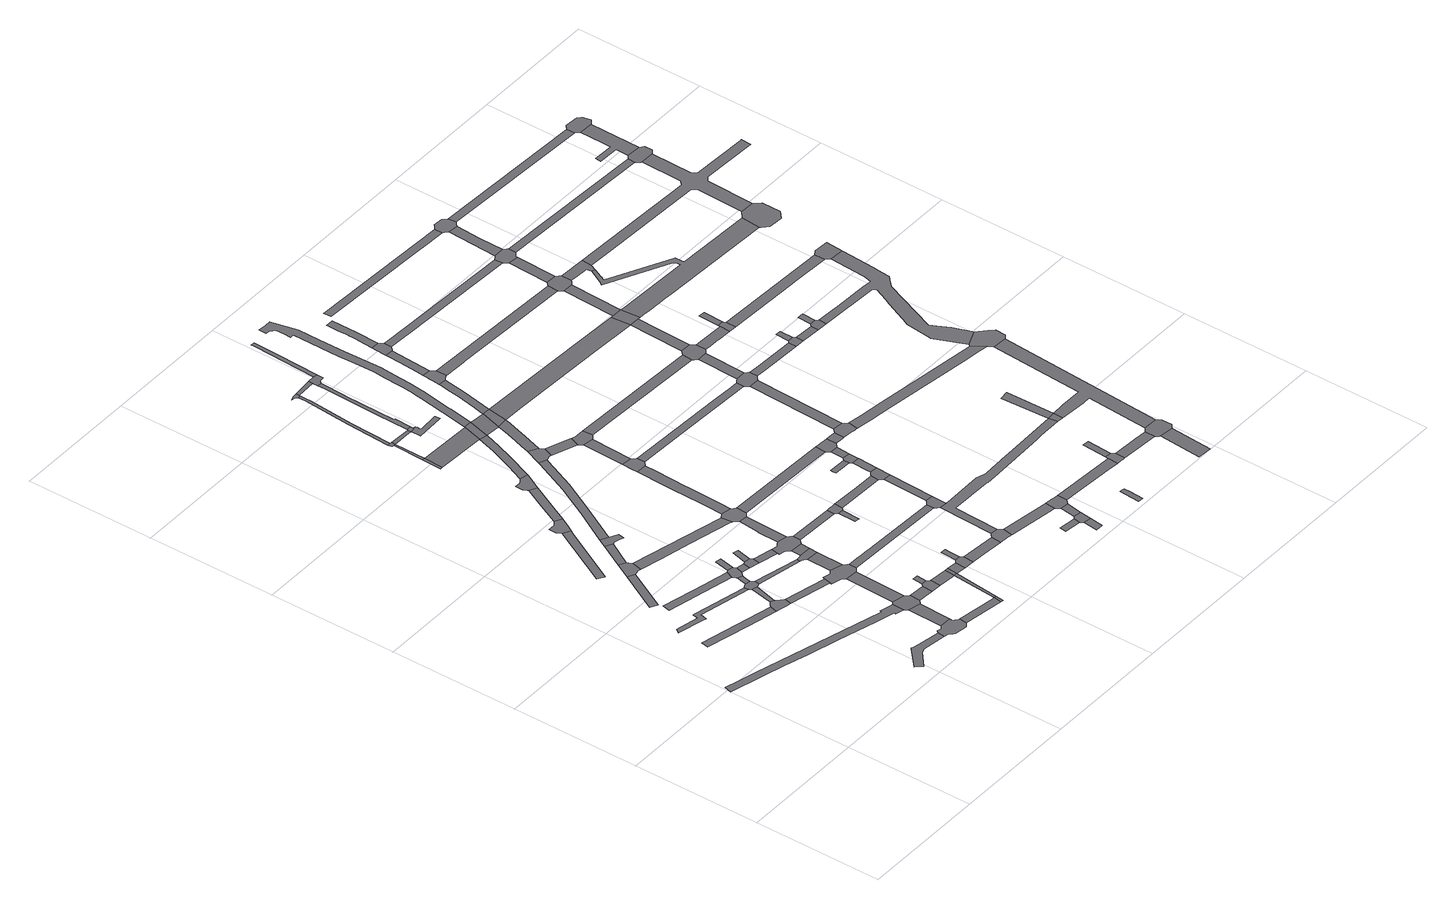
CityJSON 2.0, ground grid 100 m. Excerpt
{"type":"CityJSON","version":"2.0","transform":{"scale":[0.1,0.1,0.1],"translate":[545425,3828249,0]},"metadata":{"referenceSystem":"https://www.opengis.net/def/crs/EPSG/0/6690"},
"CityObjects":{
"road1":{"type":"Road","attributes":{"RoadStructureAttribute.sectionType":"1"},"geometry":[{"type":"MultiSurface","lod":"1","boundaries":[[[0,1,2,3,4,5,6,7,8,9,10,11,12,13,14,15,16,17,18]]]}]},
"road2":{"type":"Road","attributes":{"RoadStructureAttribute.sectionType":"1"},"geometry":[{"type":"MultiSurface","lod":"1","boundaries":[[[19,20,21,22,23]]]}]},
"road3":{"type":"Road","attributes":{"RoadStructureAttribute.sectionType":"1"},"geometry":[{"type":"MultiSurface","lod":"1","boundaries":[[[24,25,26,27,28,29,30,31,32,33,34,35,36]]]}]},
"road4":{"type":"Road","attributes":{"RoadStructureAttribute.sectionType":"1"},"geometry":[{"type":"MultiSurface","lod":"1","boundaries":[[[37,38,39,40]]]}]},
"road5":{"type":"Road","attributes":{"RoadStructureAttribute.sectionType":"1"},"geometry":[{"type":"MultiSurface","lod":"1","boundaries":[[[41,42,43,44,45,46,47,48,49,50]]]}]},
"road6":{"type":"Road","attributes":{"RoadStructureAttribute.sectionType":"1"},"geometry":[{"type":"MultiSurface","lod":"1","boundaries":[[[51,52,53,54,55,56]]]}]},
"road7":{"type":"Road","geometry":[{"type":"MultiSurface","lod":"1","boundaries":[[[57,58,59,23,22,60,61,62,63,64,65,66]]]}]},
"road8":{"type":"Road","geometry":[{"type":"MultiSurface","lod":"1","boundaries":[[[67,37,40,68,69,70,71,72,73]]]}]},
"road9":{"type":"Road","attributes":{"RoadStructureAttribute.sectionType":"1"},"geometry":[{"type":"MultiSurface","lod":"1","boundaries":[[[74,75,76,77,78,79,80]]]}]},
"road10":{"type":"Road","attributes":{"RoadStructureAttribute.sectionType":"1"},"geometry":[{"type":"MultiSurface","lod":"1","boundaries":[[[81,57,66,82,83]]]}]},
"road11":{"type":"Road","attributes":{"RoadStructureAttribute.sectionType":"1"},"geometry":[{"type":"MultiSurface","lod":"1","boundaries":[[[84,67,73,85]]]}]},
"road12":{"type":"Road","geometry":[{"type":"MultiSurface","lod":"1","boundaries":[[[86,87,88,36,35,89,90,81,83,91,92,93,94,95]]]}]},
"road13":{"type":"Road","geometry":[{"type":"MultiSurface","lod":"1","boundaries":[[[96,97,98,99,100,50,49,101,102,103,104,105,106,107,108,109,110,111,112,113,114]]]}]},
"road14":{"type":"Road","attributes":{"RoadStructureAttribute.sectionType":"1"},"geometry":[{"type":"MultiSurface","lod":"1","boundaries":[[[115,116,86,95,117,118]]]}]},
"road15":{"type":"Road","attributes":{"RoadStructureAttribute.sectionType":"1"},"geometry":[{"type":"MultiSurface","lod":"1","boundaries":[[[63,62,119,120]]]}]},
"road16":{"type":"Road","geometry":[{"type":"MultiSurface","lod":"1","boundaries":[[[121,56,55,122,115,118,123,124,125,126,127]]]}]},
"road17":{"type":"Road","attributes":{"RoadStructureAttribute.sectionType":"1"},"geometry":[{"type":"MultiSurface","lod":"1","boundaries":[[[128,96,114,129,130]]]}]},
"road18":{"type":"Road","geometry":[{"type":"MultiSurface","lod":"1","boundaries":[[[131,84,85,132,133,134,135,136]]]}]},
"road19":{"type":"Road","geometry":[{"type":"MultiSurface","lod":"1","boundaries":[[[137,138,121,127]]]}]},
"road20":{"type":"Road","geometry":[{"type":"MultiSurface","lod":"1","boundaries":[[[139,140,141,142,143,144,145,74,80,146,147]]]}]},
"road21":{"type":"Road","attributes":{"RoadStructureAttribute.sectionType":"1"},"geometry":[{"type":"MultiSurface","lod":"1","boundaries":[[[126,125,148,149]]]}]},
"road22":{"type":"Road","geometry":[{"type":"MultiSurface","lod":"1","boundaries":[[[150,151,18,17,152,128,130,153,154,155]]]}]},
"road23":{"type":"Road","attributes":{"RoadStructureAttribute.sectionType":"1"},"geometry":[{"type":"MultiSurface","lod":"1","boundaries":[[[93,92,156,157]]]}]},
"road24":{"type":"Road","geometry":[{"type":"MultiSurface","lod":"1","boundaries":[[[158,149,148,159,160,161]]]}]},
"road25":{"type":"Road","attributes":{"RoadStructureAttribute.sectionType":"1"},"geometry":[{"type":"MultiSurface","lod":"1","boundaries":[[[71,70,162,163,164,165,166]]]}]},
"road26":{"type":"Road","attributes":{"RoadStructureAttribute.sectionType":"1"},"geometry":[{"type":"MultiSurface","lod":"1","boundaries":[[[167,150,155,168,169]]]}]},
"road27":{"type":"Road","geometry":[{"type":"MultiSurface","lod":"1","boundaries":[[[170,171,158,161]]]}]},
"road28":{"type":"Road","attributes":{"RoadStructureAttribute.sectionType":"1"},"geometry":[{"type":"MultiSurface","lod":"1","boundaries":[[[172,173,109,108,174,175]]]}]},
"road29":{"type":"Road","attributes":{"RoadStructureAttribute.sectionType":"1"},"geometry":[{"type":"MultiSurface","lod":"1","boundaries":[[[154,153,176,177]]]}]},
"road30":{"type":"Road","geometry":[{"type":"MultiSurface","lod":"1","boundaries":[[[178,179,180,181,120,119,182,183,184,167,169,185,186,187,188,189,190,191]]]}]},
"road31":{"type":"Road","attributes":{"RoadStructureAttribute.sectionType":"1"},"geometry":[{"type":"MultiSurface","lod":"1","boundaries":[[[192,193,160,159,194,195]]]}]},
"road32":{"type":"Road","attributes":{"RoadStructureAttribute.sectionType":"1"},"geometry":[{"type":"MultiSurface","lod":"1","boundaries":[[[196,197,198,139,147,199,200]]]}]},
"road33":{"type":"Road","attributes":{"RoadStructureAttribute.sectionType":"1"},"geometry":[{"type":"MultiSurface","lod":"1","boundaries":[[[201,178,191,202]]]}]},
"road34":{"type":"Road","geometry":[{"type":"MultiSurface","lod":"1","boundaries":[[[203,177,176,204,205,206]]]}]},
"road35":{"type":"Road","geometry":[{"type":"MultiSurface","lod":"1","boundaries":[[[207,208,209,157,156,210,211,201,202,212]]]}]},
"road36":{"type":"Road","geometry":[{"type":"MultiSurface","lod":"1","boundaries":[[[175,174,213,214]]]}]},
"road37":{"type":"Road","attributes":{"RoadStructureAttribute.sectionType":"1"},"geometry":[{"type":"MultiSurface","lod":"1","boundaries":[[[215,216,217,218,219,131,136,220,221,222,223]]]}]},
"road38":{"type":"Road","geometry":[{"type":"MultiSurface","lod":"1","boundaries":[[[224,225,226,203,206]]]}]},
"road39":{"type":"Road","attributes":{"RoadStructureAttribute.sectionType":"1"},"geometry":[{"type":"MultiSurface","lod":"1","boundaries":[[[227,207,212,228]]]}]},
"road40":{"type":"Road","geometry":[{"type":"MultiSurface","lod":"1","boundaries":[[[229,230,231,232,195,194,233,234,235,236,227,228,237,238,239,240,241,242,243]]]}]},
"road41":{"type":"Road","geometry":[{"type":"MultiSurface","lod":"1","boundaries":[[[244,245,246,247]]]}]},
"road42":{"type":"Road","geometry":[{"type":"MultiSurface","lod":"1","boundaries":[[[248,249,250,251,252,253,254,255,196,200,256,257]]]}]},
"road43":{"type":"Road","attributes":{"RoadStructureAttribute.sectionType":"1"},"geometry":[{"type":"MultiSurface","lod":"1","boundaries":[[[258,175,214,259]]]}]},
"road44":{"type":"Road","attributes":{"RoadStructureAttribute.sectionType":"1"},"geometry":[{"type":"MultiSurface","lod":"1","boundaries":[[[205,204,260,261,258,262]]]}]},
"road45":{"type":"Road","attributes":{"RoadStructureAttribute.sectionType":"1"},"geometry":[{"type":"MultiSurface","lod":"1","boundaries":[[[263,264,244,247]]]}]},
"road46":{"type":"Road","geometry":[{"type":"MultiSurface","lod":"1","boundaries":[[[265,266,267,268,264,263,269]]]}]},
"road47":{"type":"Road","attributes":{"RoadStructureAttribute.sectionType":"1"},"geometry":[{"type":"MultiSurface","lod":"1","boundaries":[[[270,271,272,273,274,229,243,275,276]]]}]},
"road48":{"type":"Road","geometry":[{"type":"MultiSurface","lod":"1","boundaries":[[[262,258,259,277]]]}]},
"road49":{"type":"Road","attributes":{"RoadStructureAttribute.sectionType":"1"},"geometry":[{"type":"MultiSurface","lod":"1","boundaries":[[[277,259,278,279]]]}]},
"road50":{"type":"Road","geometry":[{"type":"MultiSurface","lod":"1","boundaries":[[[280,166,165,281,270,276,282,283,284,285,286]]]}]},
"road51":{"type":"Road","attributes":{"RoadStructureAttribute.sectionType":"1"},"geometry":[{"type":"MultiSurface","lod":"1","boundaries":[[[269,263,287,288,289]]]}]},
"road52":{"type":"Road","attributes":{"function":"3","RoadStructureAttribute.sectionType":"1"},"geometry":[{"type":"MultiSurface","lod":"1","boundaries":[[[247,246,290,291,292]]]}]},
"road53":{"type":"Road","attributes":{"RoadStructureAttribute.sectionType":"1"},"geometry":[{"type":"MultiSurface","lod":"1","boundaries":[[[293,294,295,266,265,296,297,298,299]]]}]},
"road54":{"type":"Road","attributes":{"RoadStructureAttribute.sectionType":"1"},"geometry":[{"type":"MultiSurface","lod":"1","boundaries":[[[291,300,301,302,248,257,303,304,305]]]}]},
"road55":{"type":"Road","geometry":[{"type":"MultiSurface","lod":"1","boundaries":[[[306,279,278,307,308,309]]]}]},
"road56":{"type":"Road","attributes":{"RoadStructureAttribute.sectionType":"1"},"geometry":[{"type":"MultiSurface","lod":"1","boundaries":[[[240,239,310,311]]]}]},
"road57":{"type":"Road","geometry":[{"type":"MultiSurface","lod":"1","boundaries":[[[312,313,314,315,316,306,309]]]}]},
"road58":{"type":"Road","geometry":[{"type":"MultiSurface","lod":"1","boundaries":[[[317,289,288,318,319]]]}]},
"road59":{"type":"Road","attributes":{"RoadStructureAttribute.sectionType":"1"},"geometry":[{"type":"MultiSurface","lod":"1","boundaries":[[[320,321,322,323,324,280,286,325,326,327,328,329]]]}]},
"road60":{"type":"Road","attributes":{"RoadStructureAttribute.sectionType":"1"},"geometry":[{"type":"MultiSurface","lod":"1","boundaries":[[[330,331,332,333,188,187,334,335]]]}]},
"road61":{"type":"Road","geometry":[{"type":"MultiSurface","lod":"1","boundaries":[[[336,337,338,339,215,223,340,341,342,343,344]]]}]},
"road62":{"type":"Road","geometry":[{"type":"MultiSurface","lod":"1","boundaries":[[[345,346,347,348,293,299,349]]]}]},
"road63":{"type":"Road","geometry":[{"type":"MultiSurface","lod":"1","boundaries":[[[350,351,352,353,354,355,356,357,358,359,360,361,362,318,288]]]}]},
"road64":{"type":"Road","attributes":{"RoadStructureAttribute.sectionType":"1"},"geometry":[{"type":"MultiSurface","lod":"1","boundaries":[[[308,307,363,364,365]]]}]},
"road65":{"type":"Road","attributes":{"RoadStructureAttribute.sectionType":"1"},"geometry":[{"type":"MultiSurface","lod":"1","boundaries":[[[366,367,368,369,317,319,370,371,372,373,374]]]}]},
"road66":{"type":"Road","geometry":[{"type":"MultiSurface","lod":"1","boundaries":[[[375,292,291,305,376,377]]]}]},
"road67":{"type":"Road","geometry":[{"type":"MultiSurface","lod":"1","boundaries":[[[378,379,380,381,382]]]}]},
"road68":{"type":"Road","attributes":{"RoadStructureAttribute.sectionType":"1"},"geometry":[{"type":"MultiSurface","lod":"1","boundaries":[[[383,345,349,384]]]}]},
"road69":{"type":"Road","geometry":[{"type":"MultiSurface","lod":"1","boundaries":[[[385,386,320,329,387,388,389,390,391]]]}]},
"road70":{"type":"Road","attributes":{"RoadStructureAttribute.sectionType":"1"},"geometry":[{"type":"MultiSurface","lod":"1","boundaries":[[[343,342,392,393]]]}]},
"road71":{"type":"Road","attributes":{"RoadStructureAttribute.sectionType":"1"},"geometry":[{"type":"MultiSurface","lod":"1","boundaries":[[[394,395,396,397,398,399,400,401,402,403,336,344]]]}]},
"road72":{"type":"Road","geometry":[{"type":"MultiSurface","lod":"1","boundaries":[[[404,405,311,310,378,382,406,407]]]}]},
"road73":{"type":"Road","attributes":{"function":"3","RoadStructureAttribute.sectionType":"1"},"geometry":[{"type":"MultiSurface","lod":"1","boundaries":[[[408,377,376,400,409]]]}]},
"road74":{"type":"Road","attributes":{"RoadStructureAttribute.sectionType":"1"},"geometry":[{"type":"MultiSurface","lod":"1","boundaries":[[[410,385,391,411]]]}]},
"road75":{"type":"Road","geometry":[{"type":"MultiSurface","lod":"1","boundaries":[[[412,383,384,366,374,413,414,415,416]]]}]},
"road76":{"type":"Road","geometry":[{"type":"MultiSurface","lod":"1","boundaries":[[[417,418,393,392,410,411,419,420,421,422]]]}]},
"road77":{"type":"Road","geometry":[{"type":"MultiSurface","lod":"1","boundaries":[[[423,424,365,364,425,426,427,428,429,430]]]}]},
"road78":{"type":"Road","geometry":[{"type":"MultiSurface","lod":"1","boundaries":[[[409,400,399,431]]]}]},
"road79":{"type":"Road","attributes":{"RoadStructureAttribute.sectionType":"1"},"geometry":[{"type":"MultiSurface","lod":"1","boundaries":[[[284,283,432,433]]]}]},
"road80":{"type":"Road","attributes":{"RoadStructureAttribute.sectionType":"1"},"geometry":[{"type":"MultiSurface","lod":"1","boundaries":[[[434,435,436,437,412,416,438,439,440]]]}]},
"road81":{"type":"Road","attributes":{"RoadStructureAttribute.sectionType":"1"},"geometry":[{"type":"MultiSurface","lod":"1","boundaries":[[[441,407,406,442,443]]]}]},
"road82":{"type":"Road","attributes":{"RoadStructureAttribute.sectionType":"1"},"geometry":[{"type":"MultiSurface","lod":"1","boundaries":[[[444,445,446,447,448,449,450,409,431,451,452,453]]]}]},
"road83":{"type":"Road","geometry":[{"type":"MultiSurface","lod":"1","boundaries":[[[454,455,456,335,334,457,458,459,460,461]]]}]},
"road84":{"type":"Road","attributes":{"RoadStructureAttribute.sectionType":"1"},"geometry":[{"type":"MultiSurface","lod":"1","boundaries":[[[462,463,464,465,466,467,468,469,470,471,472,473,474,475,476,477,478,479,480,481,482,483,484,485,486,487,488,489,490,491,492,493,494,495,375,377]]]}]},
"road85":{"type":"Road","attributes":{"RoadStructureAttribute.sectionType":"1"},"geometry":[{"type":"MultiSurface","lod":"1","boundaries":[[[496,497,498,428,427,499,500,501,502]]]}]},
"road86":{"type":"Road","geometry":[{"type":"MultiSurface","lod":"1","boundaries":[[[503,504,505,506,507]]]}]},
"road87":{"type":"Road","attributes":{"RoadStructureAttribute.sectionType":"1"},"geometry":[{"type":"MultiSurface","lod":"1","boundaries":[[[508,454,461,509]]]}]},
"road88":{"type":"Road","geometry":[{"type":"MultiSurface","lod":"1","boundaries":[[[510,511,512,513,444,453,514,515,516,517,518,519,520]]]}]},
"road89":{"type":"Road","geometry":[{"type":"MultiSurface","lod":"1","boundaries":[[[521,522,523,524,525]]]}]},
"road90":{"type":"Road","attributes":{"RoadStructureAttribute.sectionType":"1"},"geometry":[{"type":"MultiSurface","lod":"1","boundaries":[[[526,527,528,529]]]}]},
"road91":{"type":"Road","geometry":[{"type":"MultiSurface","lod":"1","boundaries":[[[530,531,532,443,442,533,534,508,509,535]]]}]},
"road92":{"type":"Road","attributes":{"RoadStructureAttribute.sectionType":"1"},"geometry":[{"type":"MultiSurface","lod":"1","boundaries":[[[536,537,538,539,540,510,520,541]]]}]},
"road93":{"type":"Road","geometry":[{"type":"MultiSurface","lod":"1","boundaries":[[[542,507,506,526,529,543]]]}]},
"road94":{"type":"Road","attributes":{"RoadStructureAttribute.sectionType":"1"},"geometry":[{"type":"MultiSurface","lod":"1","boundaries":[[[544,545,530,535,546]]]}]},
"road95":{"type":"Road","attributes":{"RoadStructureAttribute.sectionType":"1"},"geometry":[{"type":"MultiSurface","lod":"1","boundaries":[[[547,542,543,548]]]}]},
"road96":{"type":"Road","attributes":{"RoadStructureAttribute.sectionType":"1"},"geometry":[{"type":"MultiSurface","lod":"1","boundaries":[[[549,550,551,389,388,552,553,554]]]}]},
"road97":{"type":"Road","geometry":[{"type":"MultiSurface","lod":"1","boundaries":[[[555,525,524,544,546,556,557]]]}]},
"road98":{"type":"Road","geometry":[{"type":"MultiSurface","lod":"1","boundaries":[[[558,559,536,541,560,561,562,563,564,565,566]]]}]},
"road99":{"type":"Road","attributes":{"RoadStructureAttribute.sectionType":"1"},"geometry":[{"type":"MultiSurface","lod":"1","boundaries":[[[567,555,557,568]]]}]},
"road100":{"type":"Road","geometry":[{"type":"MultiSurface","lod":"1","boundaries":[[[569,570,571,572,573,574,502,501,575,547,548,576,577,578]]]}]},
"road101":{"type":"Road","geometry":[{"type":"MultiSurface","lod":"1","boundaries":[[[433,432,579,567,568,580,581,582]]]}]},
"road102":{"type":"Road","attributes":{"RoadStructureAttribute.sectionType":"1"},"geometry":[{"type":"MultiSurface","lod":"1","boundaries":[[[583,584,585,586,587,588,589,590,558,566,591,592]]]}]},
"road103":{"type":"Road","attributes":{"RoadStructureAttribute.sectionType":"1"},"geometry":[{"type":"MultiSurface","lod":"1","boundaries":[[[593,422,421,594,595,596]]]}]},
"road104":{"type":"Road","attributes":{"RoadStructureAttribute.sectionType":"1"},"geometry":[{"type":"MultiSurface","lod":"1","boundaries":[[[597,582,581,598,599,600,601,602]]]}]},
"road105":{"type":"Road","attributes":{"RoadStructureAttribute.sectionType":"1"},"geometry":[{"type":"MultiSurface","lod":"1","boundaries":[[[459,423,430,603,604,605,606,607,608,609,610,611,612,613,614,615,616,617,460]]]}]},
"road106":{"type":"Road","attributes":{"function":"3","RoadStructureAttribute.sectionType":"1"},"geometry":[{"type":"MultiSurface","lod":"1","boundaries":[[[618,619,431,399,620,621,622,623]]]}]},
"road107":{"type":"Road","geometry":[{"type":"MultiSurface","lod":"1","boundaries":[[[624,602,601,625,626,627,628,629,630,631,632]]]}]},
"road108":{"type":"Road","geometry":[{"type":"MultiSurface","lod":"1","boundaries":[[[633,634,635,636,637,638,639,640]]]}]},
"road109":{"type":"Road","attributes":{"RoadStructureAttribute.sectionType":"1"},"geometry":[{"type":"MultiSurface","lod":"1","boundaries":[[[641,642,578,577,643,644,645,646,647,648]]]}]},
"road110":{"type":"Road","attributes":{"RoadStructureAttribute.sectionType":"1"},"geometry":[{"type":"MultiSurface","lod":"1","boundaries":[[[649,624,632,650]]]}]},
"road111":{"type":"Road","attributes":{"RoadStructureAttribute.sectionType":"1"},"geometry":[{"type":"MultiSurface","lod":"1","boundaries":[[[517,516,651,652,653,654]]]}]},
"road112":{"type":"Road","geometry":[{"type":"MultiSurface","lod":"1","boundaries":[[[655,656,657,658,659,660,661,554,553,662,649,650,663,664,665]]]}]},
"road113":{"type":"Road","attributes":{"RoadStructureAttribute.sectionType":"1"},"geometry":[{"type":"MultiSurface","lod":"1","boundaries":[[[666,563,562,667,668,669,670]]]}]},
"road114":{"type":"Road","geometry":[{"type":"MultiSurface","lod":"1","boundaries":[[[671,648,647,672,673,674,675,676]]]}]},
"road115":{"type":"Road","attributes":{"RoadStructureAttribute.sectionType":"1"},"geometry":[{"type":"MultiSurface","lod":"1","boundaries":[[[677,659,658,678]]]}]},
"road116":{"type":"Road","geometry":[{"type":"MultiSurface","lod":"1","boundaries":[[[679,680,671,676]]]}]},
"road117":{"type":"Road","geometry":[{"type":"MultiSurface","lod":"1","boundaries":[[[681,596,595,682,677,678,683,684,685,686]]]}]},
"road118":{"type":"Road","attributes":{"RoadStructureAttribute.sectionType":"1"},"geometry":[{"type":"MultiSurface","lod":"1","boundaries":[[[687,688,689,690,691,692]]]}]},
"road119":{"type":"Road","attributes":{"RoadStructureAttribute.sectionType":"1"},"geometry":[{"type":"MultiSurface","lod":"1","boundaries":[[[693,675,674,694,695,696]]]}]},
"road120":{"type":"Road","attributes":{"RoadStructureAttribute.sectionType":"1"},"geometry":[{"type":"MultiSurface","lod":"1","boundaries":[[[622,697,681,686,698,699]]]}]},
"road121":{"type":"Road","attributes":{"RoadStructureAttribute.sectionType":"1"},"geometry":[{"type":"MultiSurface","lod":"1","boundaries":[[[700,701,702,665,664,703,704,705]]]}]},
"road122":{"type":"Road","geometry":[{"type":"MultiSurface","lod":"1","boundaries":[[[706,611,610,707]]]}]},
"road123":{"type":"Road","attributes":{"RoadStructureAttribute.sectionType":"1"},"geometry":[{"type":"MultiSurface","lod":"1","boundaries":[[[708,709,630,629,710,711,712,713,714,715,716]]]}]},
"road124":{"type":"Road","attributes":{"RoadStructureAttribute.sectionType":"1"},"geometry":[{"type":"MultiSurface","lod":"1","boundaries":[[[717,718,684,683,719,720,721,722,723]]]}]},
"road125":{"type":"Road","geometry":[{"type":"MultiSurface","lod":"1","boundaries":[[[623,622,699,724,725,726]]]}]},
"road126":{"type":"Road","attributes":{"RoadStructureAttribute.sectionType":"1"},"geometry":[{"type":"MultiSurface","lod":"1","boundaries":[[[727,728,729,730,731,732]]]}]},
"road127":{"type":"Road","attributes":{"RoadStructureAttribute.sectionType":"1"},"geometry":[{"type":"MultiSurface","lod":"1","boundaries":[[[733,734,611,706]]]}]},
"road128":{"type":"Road","attributes":{"RoadStructureAttribute.sectionType":"1"},"geometry":[{"type":"MultiSurface","lod":"1","boundaries":[[[735,726,725,736]]]}]},
"road129":{"type":"Road","geometry":[{"type":"MultiSurface","lod":"1","boundaries":[[[737,738,739,696,695,740,741,727,732,742,743,744,745,746,747,748]]]}]},
"road130":{"type":"Road","geometry":[{"type":"MultiSurface","lod":"1","boundaries":[[[749,723,722,750,751,752]]]}]},
"road131":{"type":"Road","geometry":[{"type":"MultiSurface","lod":"1","boundaries":[[[753,705,704,754,755,756]]]}]},
"road132":{"type":"Road","geometry":[{"type":"MultiSurface","lod":"1","boundaries":[[[757,758,753,756]]]}]},
"road133":{"type":"Road","geometry":[{"type":"MultiSurface","lod":"1","boundaries":[[[759,760,749,752]]]}]},
"road134":{"type":"Road","geometry":[{"type":"MultiSurface","lod":"1","boundaries":[[[761,654,653,735,736,762,763,764,765,766,767,768,769]]]}]},
"road135":{"type":"Road","attributes":{"RoadStructureAttribute.sectionType":"1"},"geometry":[{"type":"MultiSurface","lod":"1","boundaries":[[[755,754,770,771]]]}]},
"road136":{"type":"Road","attributes":{"RoadStructureAttribute.sectionType":"1"},"geometry":[{"type":"MultiSurface","lod":"1","boundaries":[[[772,773,774,775,776,706,707,777,778,737,748,779,780]]]}]},
"road137":{"type":"Road","attributes":{"RoadStructureAttribute.sectionType":"1"},"geometry":[{"type":"MultiSurface","lod":"1","boundaries":[[[781,761,769,782]]]}]},
"road138":{"type":"Road","geometry":[{"type":"MultiSurface","lod":"1","boundaries":[[[783,784,785,670,669,786,787,781,782,788,789,790,791,792,793,794,795]]]}]},
"road139":{"type":"Road","geometry":[{"type":"MultiSurface","lod":"1","boundaries":[[[765,764,796,797,798,799,800,801,802]]]}]},
"road140":{"type":"Road","geometry":[{"type":"MultiSurface","lod":"1","boundaries":[[[803,771,770,804,805,806]]]}]},
"road141":{"type":"Road","geometry":[{"type":"MultiSurface","lod":"1","boundaries":[[[807,808,803,806]]]}]},
"road142":{"type":"Road","attributes":{"RoadStructureAttribute.sectionType":"1"},"geometry":[{"type":"MultiSurface","lod":"1","boundaries":[[[809,810,783,795,811,812]]]}]},
"road143":{"type":"Road","geometry":[{"type":"MultiSurface","lod":"1","boundaries":[[[813,814,815,692,691,816,817,809,812,818,819,820,821,822,823]]]}]},
"road144":{"type":"Road","geometry":[{"type":"MultiSurface","lod":"1","boundaries":[[[824,825,826,827,828,716,715,829,772,780,830,831,832,833]]]}]},
"road145":{"type":"Road","attributes":{"RoadStructureAttribute.sectionType":"1"},"geometry":[{"type":"MultiSurface","lod":"1","boundaries":[[[751,750,834,835,836,837,838]]]}]},
"road146":{"type":"Road","attributes":{"RoadStructureAttribute.sectionType":"1"},"geometry":[{"type":"MultiSurface","lod":"1","boundaries":[[[839,840,841,842,843,844,845,846,805,804,847,848,849,850,851,852,853,854,855,856,857,858,859,827,826,860,861,862,863,864,865,866,867,868]]]}]},
"road147":{"type":"Road","attributes":{"function":"3","RoadStructureAttribute.sectionType":"1"},"geometry":[{"type":"MultiSurface","lod":"1","boundaries":[[[799,869,870,871,872,873,874,875,725,724,876,877,878,879,880,881,882,883,884,885,886,800]]]}]},
"road148":{"type":"Road","attributes":{"RoadStructureAttribute.sectionType":"1"},"geometry":[{"type":"MultiSurface","lod":"1","boundaries":[[[792,791,887,888]]]}]},
"road149":{"type":"Road","geometry":[{"type":"MultiSurface","lod":"1","boundaries":[[[889,890,838,837,891,839,868,892]]]}]},
"road150":{"type":"Road","attributes":{"RoadStructureAttribute.sectionType":"1"},"geometry":[{"type":"MultiSurface","lod":"1","boundaries":[[[821,820,893,894]]]}]},
"road151":{"type":"Road","geometry":[{"type":"MultiSurface","lod":"1","boundaries":[[[895,896,897,898,802,801,899,900,901,902,903,904,905,906,907,908,909,910,911,912,913,914,915,916]]]}]},
"road152":{"type":"Road","geometry":[{"type":"MultiSurface","lod":"1","boundaries":[[[904,917,883,882,918,919,920,921,922,905]]]}]},
"road153":{"type":"Road","geometry":[{"type":"MultiSurface","lod":"1","boundaries":[[[923,924,925,888,887,926,927,895,916,928,929,930,931,932,933,934]]]}]},
"road154":{"type":"Road","attributes":{"RoadStructureAttribute.sectionType":"1"},"geometry":[{"type":"MultiSurface","lod":"1","boundaries":[[[935,936,937,938,939,940,941,942,923,934,943]]]}]},
"road155":{"type":"Road","geometry":[{"type":"MultiSurface","lod":"1","boundaries":[[[944,945,946,894,893,947,948,935,943,949,950,951,952,953,954,955]]]}]}
},
"vertices":[
[1364,683,0],[1340,690,0],[1286,704,0],[1282,689,0],[261,966,0],[131,1001,0],[23,1030,0],[8,973,0],[262,904,0],[444,856,0],[626,805,0],[870,739,0],[1100,677,0],[1175,656,0],[1323,617,0],[1322,615,0],[1319,602,0],[1385,584,0],[1387,677,0],
[306,1438,0],[293,1380,0],[637,1301,0],[869,1247,0],[882,1305,0],
[531,1656,0],[509,1661,0],[502,1628,0],[500,1616,0],[319,1655,0],[301,1623,0],[306,1622,0],[498,1576,0],[527,1569,0],[536,1605,0],[539,1621,0],[945,1533,0],[937,1565,0],
[567,2249,0],[400,1936,0],[452,1908,0],[619,2221,0],
[1162,284,0],[1108,299,0],[1094,303,0],[1088,298,0],[945,166,0],[988,120,0],[1099,216,0],[1135,229,0],[1321,203,0],[1329,260,0],
[851,1787,0],[821,1795,0],[466,1874,0],[453,1816,0],[978,1697,0],[1003,1753,0],
[925,1340,0],[919,1336,0],[903,1323,0],[904,1239,0],[957,1227,0],[991,1219,0],[1004,1277,0],[956,1319,0],[952,1323,0],[954,1328,0],
[632,2371,0],[633,2226,0],[660,2234,0],[685,2228,0],[703,2306,0],[690,2332,0],[684,2344,0],
[678,2868,0],[428,2395,0],[481,2367,0],[531,2461,0],[666,2712,0],[712,2798,0],[734,2837,0],
[958,1513,0],[992,1481,0],[998,1503,0],
[735,2563,0],[790,2534,0],
[977,1583,0],[973,1582,0],[945,1569,0],[949,1527,0],[957,1515,0],[1028,1512,0],[1033,1514,0],[1035,1549,0],[1033,1552,0],[1017,1576,0],
[1396,287,0],[1383,276,0],[1375,269,0],[1374,270,0],[1339,275,0],[1361,197,0],[1362,196,0],[1380,175,0],[1392,161,0],[1488,148,0],[1500,157,0],[1517,170,0],[1522,174,0],[1530,233,0],[1518,235,0],[1511,242,0],[1503,252,0],[1491,264,0],[1491,285,0],
[996,1661,0],[988,1626,0],[1025,1612,0],[1034,1651,0],
[1321,1143,0],[1334,1201,0],
[1020,1764,0],[993,1669,0],[1038,1655,0],[1044,1661,0],[1060,1678,0],[1079,1732,0],[1065,1755,0],
[1406,559,0],[1492,312,0],[1502,539,0],
[770,2628,0],[813,2536,0],[848,2532,0],[881,2517,0],[890,2565,0],[827,2600,0],
[1090,1871,0],[1045,1882,0],
[745,2986,0],[729,2975,0],[723,2970,0],[711,2961,0],[658,2962,0],[657,2902,0],[662,2895,0],[768,2896,0],[800,2959,0],
[1127,1663,0],[1139,1719,0],
[1409,695,0],[1397,685,0],[1394,574,0],[1529,564,0],[1533,645,0],[1505,674,0],
[1383,1441,0],[1388,1467,0],
[1162,1730,0],[1207,1645,0],[1220,1702,0],[1206,1722,0],
[856,2188,0],[1099,2132,0],[1430,2054,0],[1452,2048,0],[1439,2133,0],
[1423,1084,0],[1512,924,0],[1518,1078,0],
[1230,1836,0],[1189,1846,0],
[1839,190,0],[1832,191,0],[1840,129,0],[1849,189,0],
[1653,555,0],[1659,637,0],
[1428,1224,0],[1415,1214,0],[1399,1202,0],[1338,1216,0],[1319,1133,0],[1318,1129,0],[1403,1109,0],[1531,1088,0],[1540,1095,0],[1550,1103,0],[1553,1163,0],[1545,1171,0],[1534,1182,0],[1522,1194,0],
[1271,1690,0],[1255,1694,0],[1362,1610,0],[1374,1667,0],
[909,3318,0],[894,3288,0],[827,3156,0],[860,3077,0],[967,3288,0],
[1434,1413,0],[1529,1410,0],
[1681,656,0],[1736,549,0],[1741,631,0],[1721,653,0],
[1437,1474,0],[1415,1471,0],[1411,1470,0],[1399,1437,0],[1409,1430,0],[1531,1471,0],
[1861,126,0],[1869,187,0],
[1179,3441,0],[1174,3428,0],[1049,3140,0],[1042,3127,0],[921,2897,0],[991,2898,0],[1120,3145,0],[1231,3403,0],[1237,3416,0],
[1726,731,0],[1706,732,0],[1686,733,0],
[1439,1550,0],[1534,1546,0],
[1458,1681,0],[1436,1667,0],[1425,1659,0],[1422,1657,0],[1358,1594,0],[1409,1584,0],[1412,1583,0],[1428,1564,0],[1548,1559,0],[1557,1568,0],[1566,1576,0],[1569,1636,0],[1557,1647,0],[1555,1649,0],[1537,1666,0],
[747,4071,0],[741,3920,0],[759,3919,0],[765,4070,0],
[973,3438,0],[960,3430,0],[946,3420,0],[933,3411,0],[889,3413,0],[887,3352,0],[893,3343,0],[904,3324,0],[1029,3411,0],[1034,3423,0],
[1878,540,0],[1903,538,0],
[1867,540,0],[1870,540,0],[1884,621,0],
[768,4315,0],[753,4310,0],
[756,4346,0],[731,4343,0],[737,4318,0],[739,4318,0],[769,4345,0],
[1481,2012,0],[1466,1849,0],[1466,1848,0],[1466,1847,0],[1463,1847,0],[1543,1845,0],[1548,2005,0],
[1908,619,0],
[1985,532,0],[1990,613,0],
[1476,2157,0],[1473,2022,0],[1553,2010,0],[1581,2034,0],[1584,2114,0],[1555,2139,0],[1553,2141,0],
[918,4311,0],[938,4310,0],[936,4337,0],
[1136,3903,0],[1146,3902,0],[1189,4054,0],
[778,5120,0],[778,5062,0],[748,4688,0],[770,4678,0],[798,5033,0],[798,5087,0],[799,5120,0],
[1101,3757,0],[1070,3677,0],[1032,3579,0],[1117,3629,0],[1167,3767,0],[1205,3887,0],
[2013,633,0],[2067,527,0],[2072,608,0],[2053,630,0],
[1923,1565,0],[1924,1625,0],
[2059,714,0],[2062,755,0],[2042,756,0],[2022,757,0],[2019,715,0],
[941,4347,0],[976,4320,0],[977,4346,0],
[1495,2865,0],[1489,2640,0],[1485,2513,0],[1485,2508,0],[1479,2277,0],[1556,2229,0],[1565,2508,0],[1565,2510,0],[1574,2784,0],[1577,2863,0],
[1774,1156,0],[1743,1157,0],[1683,1159,0],[1653,1160,0],[2366,1078,0],[2365,1137,0],
[1232,3572,0],[1214,3524,0],[1204,3501,0],[1189,3464,0],[1248,3420,0],[1277,3430,0],[1293,3424,0],[1321,3500,0],[1303,3535,0],
[798,5156,0],[771,5154,0],[734,5141,0],[764,5135,0],[799,5131,0],
[938,4304,0],[941,4235,0],[1000,4237,0],[1160,4242,0],[1163,4242,0],[1162,4262,0],[1160,4282,0],[1159,4282,0],[1008,4273,0],[995,4283,0],[995,4306,0],[995,4320,0],[985,4320,0],
[2178,519,0],[2342,508,0],[2347,588,0],
[956,5091,0],[955,5035,0],[952,4840,0],[946,4598,0],[980,4475,0],[973,4480,0],[980,4886,0],[982,4891,0],[986,5091,0],
[1190,4060,0],[1206,3890,0],[1250,4056,0],
[1943,1543,0],[1940,1403,0],[1960,1403,0],[1980,1402,0],[1983,1542,0],
[955,5168,0],[957,5136,0],
[1499,2989,0],[1496,2903,0],[1606,2890,0],[1607,2891,0],[1608,2954,0],[1607,2954,0],[1580,2986,0],
[1486,3353,0],[1514,3428,0],
[1354,3688,0],[1384,3793,0],[1388,3804,0],[1389,3808,0],[1408,3876,0],[1413,3892,0],[1327,3882,0],[1307,3815,0],[1274,3704,0],[1253,3637,0],
[1977,1624,0],[1952,1625,0],[2005,1562,0],[2007,1623,0],
[1260,4055,0],[1372,4046,0],
[1512,3320,0],[1592,3309,0],
[1015,5173,0],[1000,5107,0],[1006,5113,0],[1042,5116,0],[1044,5168,0],
[1594,3415,0],[1545,3417,0],[1612,3323,0],[1623,3331,0],[1629,3335,0],[1623,3414,0],
[2377,615,0],[2374,612,0],[2395,504,0],[2424,500,0],[2449,497,0],[2462,574,0],[2437,607,0],[2437,610,0],
[1434,4044,0],
[2407,2007,0],[2413,2086,0],
[1036,5705,0],[1036,5678,0],[1030,5534,0],[1025,5437,0],[1051,5342,0],[1056,5490,0],[1064,5703,0],
[2214,1617,0],[2383,1551,0],[2387,1612,0],
[1448,4465,0],[1447,4457,0],[1437,4386,0],[1425,4302,0],[1414,4247,0],[1392,4136,0],[1373,4052,0],[1486,4294,0],[1507,4457,0],[1507,4461,0],
[2399,1164,0],[2389,1156,0],[2378,1147,0],[2376,1067,0],[2382,1061,0],[2394,1048,0],[2455,1043,0],[2459,1162,0],
[1284,4248,0],[1285,4258,0],[1329,4511,0],[1332,4541,0],[1341,4630,0],[1351,4763,0],[1358,4880,0],[1350,5176,0],[1349,5390,0],[1350,5553,0],[1308,5730,0],[1303,5752,0],[1258,5754,0],[1195,5757,0],[1192,5698,0],[1223,5696,0],[1258,5666,0],[1258,5602,0],[1257,5547,0],[1275,5546,0],[1286,5546,0],[1288,5172,0],[1291,5069,0],[1295,4886,0],[1288,4784,0],[1281,4685,0],[1280,4670,0],[1279,4644,0],[1274,4573,0],[1263,4501,0],[1260,4472,0],[1226,4268,0],[1224,4258,0],[1212,4185,0],
[2827,523,0],[2468,573,0],[2467,574,0],[2457,496,0],[2792,447,0],[2841,440,0],[2849,520,0],
[2699,288,0],[2695,263,0],[2692,238,0],[2822,220,0],[2829,269,0],
[2413,1522,0],[2474,1519,0],
[1462,4606,0],[1459,4574,0],[1457,4554,0],[1455,4529,0],[1516,4467,0],[1543,4485,0],[1554,4485,0],[1550,4566,0],[1534,4586,0],[1533,4588,0],[1524,4600,0],
[2274,1859,0],[2274,1837,0],[2273,1814,0],[2410,1810,0],[2410,1856,0],
[2840,196,0],[2825,82,0],[2886,80,0],[2901,187,0],
[2419,1639,0],[2409,1630,0],[2398,1621,0],[2393,1541,0],[2404,1531,0],[2479,1636,0],
[1483,4928,0],[1482,4911,0],[1476,4811,0],[1471,4709,0],[1465,4631,0],[1544,4924,0],
[2853,287,0],[2913,279,0],
[2425,1791,0],[2420,1660,0],[2485,1788,0],
[2869,408,0],[2930,401,0],
[2582,2914,0],[2526,2916,0],[2409,2921,0],[2098,2873,0],[2640,2854,0],[2640,2913,0],
[2428,1873,0],[2485,1808,0],[2488,1870,0],
[1490,5050,0],[1488,5018,0],[1554,4934,0],[1565,4945,0],[1575,4955,0],[1577,5015,0],[1569,5025,0],[1562,5033,0],[1552,5046,0],
[2432,1973,0],[2492,1972,0],
[2937,512,0],[2915,514,0],[2910,514,0],[2902,515,0],[2893,516,0],[2876,518,0],[2861,417,0],[2941,413,0],[2960,432,0],[2965,510,0],
[2423,1986,0],[2502,1983,0],[2522,2003,0],[2525,2083,0],
[1501,5434,0],[1501,5414,0],[1501,5329,0],[1502,5268,0],[1501,5241,0],[1502,5229,0],[1500,5194,0],[1495,5117,0],[1562,5240,0],[1562,5434,0],
[2658,3374,0],[2644,3294,0],[2656,3294,0],[2663,3373,0],
[2584,2081,0],[2522,2004,0],[2570,2002,0],[2590,2000,0],[2603,2000,0],[2608,2080,0],
[2452,965,0],[2455,965,0],[2788,961,0],[2797,954,0],[2872,956,0],[3355,974,0],[3410,975,0],[3588,977,0],[3577,1044,0],[3122,1032,0],[3097,1032,0],[2871,1025,0],[2857,1024,0],[2790,1049,0],[2475,1043,0],
[2351,4005,0],[1443,4044,0],[1587,3885,0],[2345,3855,0],[2710,3840,0],[2697,3990,0],
[2637,2110,0],[2652,1997,0],[2683,1994,0],[2708,1991,0],[2710,1991,0],[2733,1988,0],[2745,2067,0],[2722,2090,0],[2716,2097,0],
[3281,154,0],[3283,201,0],[3264,204,0],[3245,206,0],[3245,205,0],[3241,156,0],[3232,43,0],[3277,44,0],
[3470,478,0],[3469,478,0],[3162,418,0],[3163,418,0],[3326,408,0],[3380,404,0],[3473,398,0],[3478,478,0],
[2666,2819,0],[2746,2816,0],
[1730,4477,0],[1748,4477,0],[2706,4439,0],[2710,4520,0],
[2776,2914,0],[2775,2916,0],[2774,2916,0],[2755,2938,0],[2675,2934,0],[2654,2921,0],[2644,2914,0],[2651,2839,0],[2771,2840,0],[2779,2848,0],[2780,2910,0],
[1611,5014,0],[1717,4949,0],[1736,4949,0],[2724,4906,0],[2722,4968,0],
[3480,502,0],[3527,395,0],[3528,395,0],[3545,394,0],[3550,473,0],[3530,499,0],
[2686,3261,0],[2768,3262,0],
[3543,692,0],[3493,695,0],
[2693,3403,0],[2668,3281,0],[2800,3287,0],[2801,3368,0],[2783,3388,0],[2773,3401,0],
[1592,5526,0],[1594,5466,0],[2516,5427,0],[2550,5425,0],[2741,5418,0],[2741,5478,0],
[3747,461,0],[3650,387,0],[3845,374,0],[3847,454,0],
[2704,3673,0],[2784,3670,0],[2791,3837,0],
[2961,2902,0],[2960,2902,0],[2853,2907,0],[2853,2845,0],[3183,2831,0],[3185,2892,0],
[3642,1052,0],[3637,974,0],
[3048,2027,0],[2861,2052,0],[2819,1976,0],[2862,1971,0],[3038,1948,0],[3724,1858,0],[3874,1838,0],[3942,1829,0],[3872,1918,0],
[3041,3358,0],[2848,3366,0],[2849,3285,0],[2936,3282,0],[2938,3282,0],[3049,3277,0],[3053,3358,0],
[2810,3836,0],[2797,3985,0],[2716,3989,0],
[3874,345,0],[3861,153,0],[3861,152,0],[3851,9,0],[3963,4,0],[3984,335,0],
[3631,1430,0],[3558,1421,0],
[2733,4406,0],[2814,4402,0],
[3882,478,0],[3877,475,0],[3873,472,0],[3867,352,0],[3869,350,0],[3989,339,0],[3994,344,0],[4013,361,0],[4015,444,0],[4001,463,0],[3997,469,0],[3993,475,0],
[3053,3376,0],[3109,3275,0],[3112,3355,0],[3103,3375,0],
[3201,2907,0],[3259,2828,0],[3262,2889,0],[3246,2906,0],
[3250,3012,0],[3205,3013,0],
[3107,3533,0],[3057,3534,0],
[2739,4548,0],[2834,4420,0],[2838,4423,0],[2850,4433,0],[2851,4513,0],[2850,4513,0],[2839,4525,0],[2837,4527,0],[2821,4546,0],
[3413,2821,0],[3416,2882,0],
[3969,1789,0],[3948,1474,0],[3920,1058,0],[3920,1057,0],[3747,1058,0],[3850,962,0],[3914,964,0],[4078,1781,0],[4079,1782,0],
[2752,4874,0],[2833,4865,0],
[2757,4992,0],[2737,4978,0],[2724,4969,0],[2731,4898,0],[2734,4895,0],[2834,4882,0],[2854,4896,0],[2855,4897,0],[2867,4905,0],[2868,4964,0],[2861,4971,0],[2857,4974,0],[2838,4992,0],
[2892,4431,0],[2991,4427,0],[3002,4427,0],[3011,4389,0],[3036,4377,0],[3058,4425,0],[3061,4504,0],
[3434,2899,0],[3497,2818,0],[3500,2878,0],[3479,2897,0],
[3484,3004,0],[3439,3006,0],
[2774,5385,0],[2765,5187,0],[2845,5184,0],[2853,5376,0],
[2776,5507,0],[2775,5506,0],[2753,5487,0],[2752,5407,0],[2773,5386,0],[2853,5383,0],[2875,5401,0],[2887,5411,0],[2881,5471,0],[2873,5481,0],[2855,5505,0],
[4116,1889,0],[4081,1924,0],[4013,1989,0],[3890,1937,0],[3888,1934,0],[3969,1791,0],[4086,1788,0],[4109,1807,0],[4111,1807,0],[4117,1888,0],
[3698,3251,0],[3730,3251,0],[3732,3251,0],[4035,3238,0],[4032,3317,0],
[4063,3204,0],[4045,2928,0],[4041,2900,0],[4029,2856,0],[4025,2857,0],[3966,2859,0],[3688,2870,0],[3658,2872,0],[3963,2798,0],[3965,2798,0],[3983,2775,0],[3985,2772,0],[3938,2656,0],[3916,2621,0],[3912,2609,0],[3818,2403,0],[3815,2398,0],[3814,2390,0],[3794,2226,0],[3792,2207,0],[3788,2177,0],[3958,2138,0],[3915,2229,0],[3892,2277,0],[4070,2716,0],[4117,2763,0],[4145,2791,0],[4151,2855,0],[4157,2929,0],[4174,3197,0],
[2956,4280,0],[2934,4246,0],[3399,4012,0],[3416,3983,0],[3417,3960,0],[3409,3960,0],[2842,3983,0],[2844,3835,0],[2890,3833,0],[3020,3827,0],[3072,3825,0],[3142,3822,0],[4025,3786,0],[4044,3785,0],[4056,3933,0],[3453,3958,0],[3451,4031,0],[2983,4266,0],
[4098,4852,0],[4105,4911,0],
[4072,3342,0],[4067,3339,0],[4055,3214,0],[4183,3335,0],
[4112,5359,0],[4107,5420,0],
[4131,4817,0],[4125,4493,0],[4121,4489,0],[4096,4464,0],[3241,4418,0],[4094,4385,0],[4115,4357,0],[4120,4351,0],[4110,3978,0],[4109,3977,0],[4220,3974,0],[4230,4352,0],[4235,4356,0],[4266,4378,0],[4712,4359,0],[4715,4439,0],[4707,4439,0],[4263,4457,0],[4261,4457,0],[4240,4485,0],[4236,4491,0],[4242,4818,0],
[4061,3937,0],[4053,3776,0],[4098,3735,0],[4207,3728,0],[4262,3775,0],[4262,3926,0],
[4133,4935,0],[4128,4931,0],[4114,4918,0],[4108,4841,0],[4126,4822,0],[4246,4821,0],[4263,4834,0],[4276,4843,0],[4277,4904,0],[4262,4914,0],[4248,4924,0],[4243,4927,0],
[4141,5329,0],[4137,5155,0],[4136,5097,0],[4136,5079,0],[3976,5084,0],[3975,5054,0],[3975,5039,0],[4135,5034,0],[4249,5327,0],
[4138,5449,0],[4133,5444,0],[4119,5431,0],[4119,5351,0],[4135,5335,0],[4255,5332,0],[4282,5352,0],[4283,5353,0],[4271,5414,0],[4266,5420,0],[4253,5436,0],[4248,5443,0]
]}
